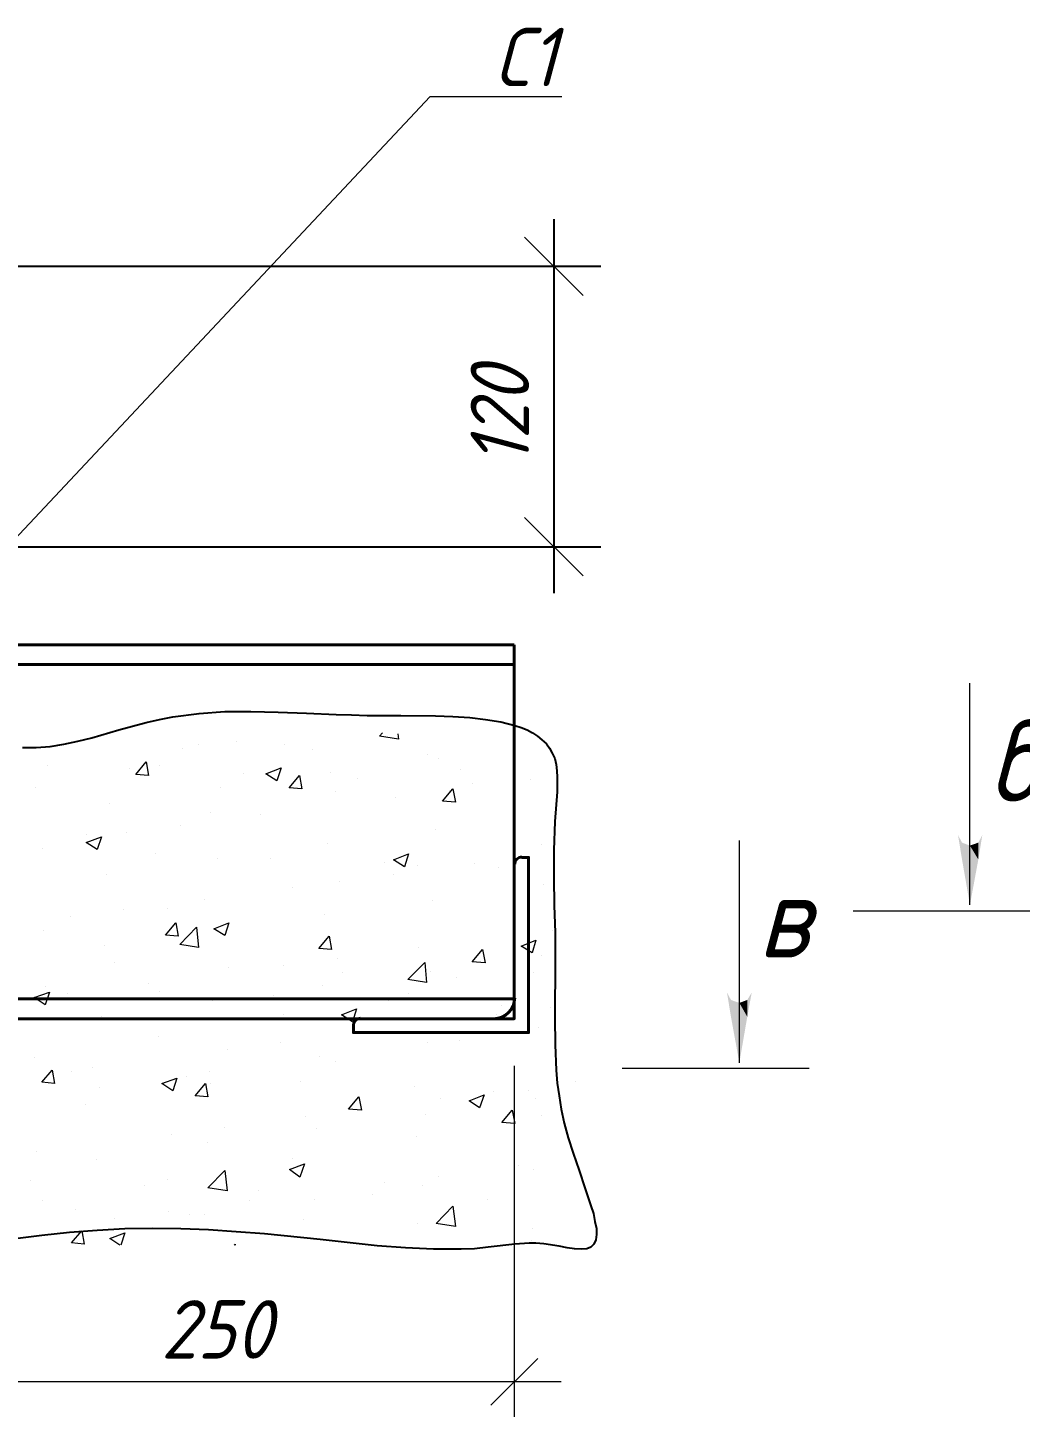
# Model space of a CAD drawing. Header units: millimetres. Extents: x 504091 to 2165846, y 135022 to 442887.
# Drawn here: x 900416 to 902539, y 270569 to 273519 of the extents above; entities that cross this region are included whole.
import ezdxf

# ---------------------------------------------------------------- set-up
doc = ezdxf.new("R2010")
doc.units = ezdxf.units.MM
for name, color, linetype in [('PDF _Геометрия', 7, 'Continuous'), ('PDF _Сплошная заливка', 7, 'Continuous'), ('PDF _Текст', 7, 'Continuous')]:
    doc.layers.add(name, color=color, linetype=linetype)
doc.styles.add('GOST 2.304_new', font='isocpeur.ttf', dxfattribs={"width": 0.9, "oblique": 15})

msp = doc.modelspace()

# ---------------------------------------------------------------- linework, layer by layer
at = {"layer": 'PDF _Геометрия', "lineweight": 9}
for points in [[(899812.8006, 271811.386), (901277.015, 273371.8746), (901326.739, 273371.8746), (901558.4319, 273371.8746)], [(901603.9241, 272946.5753), (901479.085, 273071.4144)], [(901479.085, 272471.552), (901603.9241, 272346.713)], [(902431.2475, 271643.1707), (902431.2475, 272117.136)], [(901938.2389, 271305.6819), (901938.2389, 271780.7052)], [(901456.8679, 271444.2745), (901456.8679, 271729.9232)], [(902181.5694, 271630.4752), (902581.4776, 271630.4752)], [(901127.8428, 271399.8402), (901412.4336, 271399.8402)], [(901687.5028, 271294.0444), (902087.4111, 271294.0444)], [(901407.1438, 270573.5748), (901507.6499, 270673.0228)]]:
    msp.add_lwpolyline(points, dxfattribs=at)
at = {"layer": 'PDF _Геометрия', "lineweight": 25}
for points in [[(901541.5046, 273109.5009), (901541.5046, 272309.6844)], [(899778.946, 273008.9949), (901642.0106, 273008.9949)], [(899776.83, 272409.1325), (901642.0106, 272409.1325)], [(900405.2573, 271979.6014), (900434.8801, 271979.6014), (900464.503, 271981.7173), (900494.1258, 271987.0071), (900523.7486, 271993.3549), (900553.3715, 272000.7606), (900611.5592, 272017.6879), (900669.7469, 272033.5573), (900698.3118, 272039.905), (900726.8766, 272045.1948), (900782.9484, 272052.6005), (900837.9623, 272056.8324), (900894.034, 272056.8324), (900952.2218, 272055.7744), (901012.5254, 272053.6585), (901076.0029, 272050.4846), (901108.7996, 272049.4267), (901142.6543, 272048.3687), (901177.5669, 272048.3687), (901214.5954, 272048.3687), (901288.6525, 272047.3107), (901325.6811, 272046.2528), (901361.6516, 272044.1369), (901395.5063, 272039.905), (901428.303, 272034.6152), (901457.9258, 272027.2095), (901471.6793, 272022.9777), (901484.3748, 272017.6879), (901496.0123, 272011.3402), (901506.5919, 272003.9344), (901516.1136, 271996.5287), (901525.6352, 271988.0651), (901531.9829, 271978.5434), (901538.3307, 271967.9639), (901543.6205, 271956.3263), (901546.7943, 271943.6308), (901547.8523, 271929.8774), (901548.9103, 271916.1239), (901548.9103, 271885.4431), (901543.6205, 271821.9656), (901541.5046, 271760.604), (901541.5046, 271701.3584), (901542.5625, 271642.1127), (901544.6784, 271583.925), (901544.6784, 271523.6214), (901543.6205, 271401.9561), (901544.6784, 271343.7684), (901546.7943, 271289.8126), (901548.9103, 271262.3056), (901553.1421, 271234.7987), (901557.3739, 271206.2339), (901563.7217, 271176.611), (901572.1853, 271144.8723), (901582.7649, 271112.0756), (901595.4604, 271075.047), (901608.1559, 271038.0185), (901620.8514, 270999.932), (901626.1412, 270983.0046), (901629.3151, 270966.0773), (901632.489, 270951.2659), (901632.489, 270938.5704), (901631.431, 270926.9329), (901627.1992, 270917.4112), (901620.8514, 270911.0635), (901612.3878, 270907.8896), (901599.6923, 270906.8316), (901585.9388, 270907.8896), (901570.0694, 270910.0055), (901553.1421, 270913.1794), (901520.3454, 270918.4692), (901503.4181, 270919.5271), (901488.6066, 270919.5271), (901457.9258, 270917.4112), (901400.7961, 270911.0635), (901372.2312, 270907.8896), (901343.6663, 270906.8316), (901284.4207, 270906.8316), (901224.1171, 270910.0055), (901163.8134, 270914.2374), (901042.1482, 270927.9908), (900922.5989, 270939.6284), (900862.2953, 270943.8602), (900803.0496, 270948.092), (900743.804, 270950.2079), (900683.5003, 270951.2659), (900624.2547, 270950.2079), (900565.009, 270947.0341), (900505.7633, 270942.8022), (900446.5177, 270936.4545), (900326.9684, 270921.6431)]]:
    msp.add_lwpolyline(points, dxfattribs=at)
at = {"layer": 'PDF _Геометрия', "lineweight": 40}
msp.add_lwpolyline([(901456.8679, 272199.6567), (898875.4495, 272199.6567), (898875.4495, 271399.8402), (901456.8679, 271399.8402)], close=True, dxfattribs=at)
for points in [[(901456.8679, 272157.3384), (898875.4495, 272157.3384)], [(901472.7373, 271744.7347), (901487.5487, 271744.7347), (901487.5487, 271370.2174), (901113.0314, 271370.2174), (901113.0314, 271385.0288)], [(901456.8679, 271442.1586), (898875.4495, 271442.1586)], [(901340.4925, 271353.2901), (901340.4925, 271353.2901)]]:
    msp.add_lwpolyline(points, dxfattribs=at)
at = {"layer": 'PDF _Геометрия', "lineweight": 13}
for points in [[(900596.7478, 272012.3981), (900596.7478, 272012.3981)], [(901208.2477, 272009.2242), (901209.3056, 271997.5867), (901169.1032, 272003.9344), (901175.451, 272011.3402)], [(900538.56, 271995.4708), (900538.56, 271995.4708)], [(900781.8905, 271985.9492), (900781.8905, 271985.9492)], [(900862.2953, 271993.3549), (900862.2953, 271993.3549)], [(900965.9752, 271987.0071), (900965.9752, 271987.0071)], [(900748.0358, 271978.5434), (900748.0358, 271978.5434)], [(901026.2788, 271975.3696), (901026.2788, 271975.3696)], [(901270.6672, 271964.79), (901270.6672, 271964.79)], [(901293.9423, 271956.3263), (901293.9423, 271956.3263)], [(900459.2132, 271940.4569), (900459.2132, 271940.4569)], [(900634.8343, 271934.1092), (900634.8343, 271934.1092)], [(900699.3697, 271940.4569), (900699.3697, 271940.4569)], [(900878.1647, 271924.5876), (900878.1647, 271924.5876)], [(901063.3074, 271926.7035), (901063.3074, 271926.7035)], [(901341.5504, 271931.9933), (901341.5504, 271931.9933)], [(900432.7642, 271894.9647), (900432.7642, 271894.9647)], [(900828.4406, 271894.9647), (900828.4406, 271894.9647)], [(901122.5531, 271914.008), (901122.5531, 271914.008)], [(901366.9414, 271903.4284), (901366.9414, 271903.4284)], [(901491.7805, 271911.8921), (901491.7805, 271911.8921)], [(901074.9449, 271886.5011), (901074.9449, 271886.5011)], [(901204.0158, 271873.8056), (901204.0158, 271873.8056)], [(901318.2753, 271888.617), (901318.2753, 271888.617)], [(900591.458, 271860.0521), (900591.458, 271860.0521)], [(900808.3394, 271841.0089), (900808.3394, 271841.0089)], [(900915.1932, 271835.7191), (900915.1932, 271835.7191)], [(900742.746, 271813.5019), (900742.746, 271813.5019)], [(901288.6525, 271803.9803), (901288.6525, 271803.9803)], [(900541.7339, 271794.4587), (900541.7339, 271794.4587)], [(900628.4865, 271797.6326), (900628.4865, 271797.6326)], [(901056.9596, 271774.3575), (901056.9596, 271774.3575)], [(900447.5756, 271763.7779), (900447.5756, 271763.7779)], [(900690.906, 271753.1983), (900690.906, 271753.1983)], [(901516.1136, 271772.2416), (901516.1136, 271772.2416)], [(900823.1508, 271742.6187), (900823.1508, 271742.6187)], [(900935.2944, 271742.6187), (900935.2944, 271742.6187)], [(901179.6828, 271733.0971), (901179.6828, 271733.0971)], [(901249.5081, 271726.7494), (901249.5081, 271726.7494)], [(901371.1733, 271730.9812), (901371.1733, 271730.9812)], [(901423.0132, 271722.5175), (901423.0132, 271722.5175)], [(900585.1102, 271708.7641), (900585.1102, 271708.7641)], [(901083.4086, 271693.9527), (901083.4086, 271693.9527)], [(901198.7261, 271708.7641), (901198.7261, 271708.7641)], [(901520.3454, 271686.5469), (901520.3454, 271686.5469)], [(900795.6439, 271655.8662), (900795.6439, 271655.8662)], [(900982.9026, 271680.1992), (900982.9026, 271680.1992)], [(900622.1388, 271632.5911), (900622.1388, 271632.5911)], [(900716.297, 271634.707), (900716.297, 271634.707)], [(901282.3048, 271651.6343), (901282.3048, 271651.6343)], [(900507.8793, 271617.7797), (900507.8793, 271617.7797)], [(901051.6698, 271623.0694), (901051.6698, 271623.0694)], [(900449.6915, 271589.2148), (900449.6915, 271589.2148)], [(900816.8031, 271590.2727), (900816.8031, 271590.2727)], [(901539.3886, 271589.2148), (901539.3886, 271589.2148)], [(900579.8204, 271556.4181), (900579.8204, 271556.4181)], [(901251.624, 271551.1283), (901251.624, 271551.1283)], [(900602.0375, 271519.3895), (900602.0375, 271519.3895)], [(900846.4259, 271509.8679), (900846.4259, 271509.8679)], [(900963.8593, 271513.0418), (900963.8593, 271513.0418)], [(901078.1188, 271527.8532), (901078.1188, 271527.8532)], [(901515.0556, 271534.2009), (901515.0556, 271534.2009)], [(901089.7563, 271499.2883), (901089.7563, 271499.2883)], [(901277.015, 271500.3463), (901277.015, 271500.3463)], [(901334.1447, 271488.7087), (901334.1447, 271488.7087)], [(901497.0703, 271499.2883), (901497.0703, 271499.2883)], [(900454.9813, 271468.6075), (900454.9813, 271468.6075)], [(900501.5315, 271452.7382), (900501.5315, 271452.7382)], [(900675.0367, 271474.9553), (900675.0367, 271474.9553)], [(900698.3118, 271458.0279), (900698.3118, 271458.0279)], [(900942.7001, 271448.5063), (900942.7001, 271448.5063)], [(901046.3801, 271470.7234), (901046.3801, 271470.7234)], [(901230.4648, 271453.7961), (901230.4648, 271453.7961)], [(900811.5133, 271437.9267), (900811.5133, 271437.9267)], [(901187.0885, 271437.9267), (901187.0885, 271437.9267)], [(901430.4189, 271427.3471), (901430.4189, 271427.3471)], [(901534.0988, 271424.1733), (901534.0988, 271424.1733)], [(900574.5306, 271404.0721), (900574.5306, 271404.0721)], [(900963.8593, 271408.3039), (900963.8593, 271408.3039)], [(901419.8393, 271409.3619), (901419.8393, 271409.3619)], [(900697.2538, 271361.7537), (900697.2538, 271361.7537)], [(901131.0167, 271371.2754), (901131.0167, 271371.2754)], [(901508.7078, 271381.8549), (901508.7078, 271381.8549)], [(900843.252, 271333.1889), (900843.252, 271333.1889)], [(900957.5115, 271348.0003), (900957.5115, 271348.0003)], [(901271.7252, 271348.0003), (901271.7252, 271348.0003)], [(900431.7063, 271316.2615), (900431.7063, 271316.2615)], [(901041.0903, 271318.3774), (901041.0903, 271318.3774)], [(901073.887, 271307.7979), (901073.887, 271307.7979)], [(900511.0531, 271287.6966), (900511.0531, 271287.6966)], [(900554.4294, 271295.1024), (900554.4294, 271295.1024)], [(900755.4415, 271277.1171), (900755.4415, 271277.1171)], [(900806.2235, 271286.6387), (900806.2235, 271286.6387)], [(900569.2408, 271251.7261), (900569.2408, 271251.7261)], [(900807.2815, 271261.2477), (900807.2815, 271261.2477)], [(900999.8299, 271266.5375), (900999.8299, 271266.5375)], [(901243.1603, 271255.9579), (901243.1603, 271255.9579)], [(901413.4916, 271243.2624), (901413.4916, 271243.2624)], [(901487.5487, 271246.4363), (901487.5487, 271246.4363)], [(901586.9968, 271266.5375), (901586.9968, 271266.5375)], [(900540.676, 271215.7555), (900540.676, 271215.7555)], [(901299.2321, 271228.451), (901299.2321, 271228.451)], [(901503.4181, 271229.5089), (901503.4181, 271229.5089)], [(901010.4095, 271190.3645), (901010.4095, 271190.3645)], [(901266.4354, 271195.6543), (901266.4354, 271195.6543)], [(901515.0556, 271193.5384), (901515.0556, 271193.5384)], [(900837.9623, 271168.1474), (900837.9623, 271168.1474)], [(901034.7425, 271166.0314), (901034.7425, 271166.0314)], [(900723.7028, 271152.278), (900723.7028, 271152.278)], [(900800.9337, 271134.2927), (900800.9337, 271134.2927)], [(901248.4501, 271148.0461), (901248.4501, 271148.0461)], [(900434.8801, 271115.2494), (900434.8801, 271115.2494)], [(900562.8931, 271099.3801), (900562.8931, 271099.3801)], [(900981.8446, 271101.496), (900981.8446, 271101.496)], [(901466.3895, 271086.6846), (901466.3895, 271086.6846)], [(901498.1283, 271077.1629), (901498.1283, 271077.1629)], [(900422.1846, 271053.8879), (900422.1846, 271053.8879)], [(900666.573, 271043.3083), (900666.573, 271043.3083)], [(900715.2391, 271056.0038), (900715.2391, 271056.0038)], [(901178.6248, 271048.5981), (901178.6248, 271048.5981)], [(901260.0876, 271043.3083), (901260.0876, 271043.3083)], [(901293.9423, 271063.4095), (901293.9423, 271063.4095)], [(900448.6336, 271010.5116), (900448.6336, 271010.5116)], [(900890.8602, 271010.5116), (900890.8602, 271010.5116)], [(900909.9034, 271032.7287), (900909.9034, 271032.7287)], [(901029.4527, 271013.6854), (901029.4527, 271013.6854)], [(901154.2918, 271023.2071), (901154.2918, 271023.2071)], [(901398.6802, 271012.6275), (901398.6802, 271012.6275)], [(900518.4588, 270992.5263), (900518.4588, 270992.5263)], [(900717.355, 270987.2365), (900717.355, 270987.2365)], [(900762.8472, 270981.9467), (900762.8472, 270981.9467)], [(900794.586, 270981.9467), (900794.586, 270981.9467)], [(900557.6033, 270948.092), (900557.6033, 270948.092)], [(900603.0955, 270972.4251), (900603.0955, 270972.4251)], [(901006.1776, 270971.3671), (901006.1776, 270971.3671)], [(901250.566, 270961.8455), (901250.566, 270961.8455)], [(901494.9544, 270951.2659), (901494.9544, 270951.2659)], [(900613.6751, 270915.2953), (900592.5159, 270930.1067), (900624.2547, 270941.7443), (900615.791, 270915.2953)], [(900858.0635, 270915.2953), (900860.1794, 270917.4112), (900860.1794, 270915.2953)], [(901492.8385, 270925.8749), (901492.8385, 270925.8749)], [(901496.0123, 270920.5851), (901496.0123, 270920.5851)]]:
    msp.add_lwpolyline(points, dxfattribs=at)
for points in [[(900669.7469, 271948.9206), (900675.0367, 271920.3557), (900647.5298, 271922.4717)], [(900958.5695, 271936.2251), (900949.0479, 271908.7182), (900925.7728, 271923.5296)], [(900997.714, 271920.3557), (901003.0038, 271891.7909), (900975.4968, 271893.9068)], [(901325.6811, 271891.7909), (901330.9708, 271863.226), (901303.4639, 271865.3419)], [(900574.5306, 271789.1689), (900565.009, 271761.662), (900541.7339, 271776.4734)], [(901230.4648, 271752.1404), (901222.0011, 271724.6334), (901198.7261, 271739.4449)], [(900733.2244, 271605.0842), (900738.5142, 271576.5193), (900711.0073, 271578.6352)], [(900781.8905, 271552.1862), (900741.688, 271558.534), (900777.6586, 271595.5625)], [(900846.4259, 271605.0842), (900837.9623, 271577.5772), (900814.6872, 271592.3887)], [(901061.1915, 271576.5193), (901066.4813, 271547.9544), (901038.9743, 271550.0703)], [(901503.4181, 271568.0556), (901494.9544, 271540.5487), (901471.6793, 271555.3601)], [(901389.1586, 271547.9544), (901394.4483, 271519.3895), (901366.9414, 271521.5054)], [(901269.6093, 271477.0712), (901229.4068, 271483.4189), (901265.3774, 271520.4475)], [(900463.445, 271456.97), (900453.9234, 271429.4631), (900430.6483, 271445.3324)], [(901119.3792, 271420.9994), (901110.9155, 271393.4925), (901087.6404, 271408.3039)], [(900468.7348, 271289.8126), (900474.0246, 271261.2477), (900446.5177, 271264.4216)], [(900735.3403, 271272.8852), (900726.8766, 271245.3783), (900703.6015, 271261.2477)], [(900796.7019, 271261.2477), (900801.9917, 271232.6828), (900774.4848, 271234.7987)], [(901124.669, 271232.6828), (901129.9588, 271204.1179), (901102.4518, 271206.2339)], [(901392.3324, 271236.9146), (901382.8108, 271209.4077), (901360.5937, 271224.2191)], [(901452.6361, 271204.1179), (901457.9258, 271175.5531), (901430.4189, 271177.669)], [(900843.252, 271031.6707), (900801.9917, 271038.0185), (900837.9623, 271075.047)], [(901008.2936, 271089.8584), (900998.7719, 271061.2936), (900976.5548, 271077.1629)], [(901330.9708, 270955.4977), (901289.7105, 270961.8455), (901325.6811, 270998.874)], [(900532.2123, 270945.9761), (900537.5021, 270917.4112), (900509.9952, 270920.5851)]]:
    msp.add_lwpolyline(points, close=True, dxfattribs=at)
at = {"layer": 'PDF _Геометрия', "lineweight": 15}
for points in [[(901456.8679, 271299.3342), (901456.8679, 270523.8507)], [(901557.3739, 270623.2988), (900107.971, 270623.2988)]]:
    msp.add_lwpolyline(points, dxfattribs=at)
at = {"layer": 'PDF _Геометрия', "lineweight": 40}
for centre, radius, start, end in [((901473.2664, 271730.452), 15.3406, 90.000652, 179.999348), ((901412.9625, 271444.8036), 44.9634, 270.0001758, 359.9998242), ((901128.372, 271385.5576), 15.3406, 90.000652, 179.999348)]:
    msp.add_arc(centre, radius, start, end, dxfattribs=at)
at = {"layer": 'PDF _Сплошная заливка', "lineweight": 20, "transparency": 33554559}
for points in [[(902405.8565, 271792.3428), (902414.3202, 271776.4734), (902414.3202, 271740.5028)], [(902414.3202, 271776.4734), (902414.3202, 271740.5028), (902431.2475, 271643.1707)], [(902414.3202, 271776.4734), (902431.2475, 271770.1257), (902431.2475, 271643.1707)], [(902431.2475, 271770.1257), (902449.2328, 271776.4734), (902449.2328, 271740.5028)], [(902449.2328, 271776.4734), (902449.2328, 271740.5028), (902457.6965, 271792.3428)], [(902431.2475, 271770.1257), (902431.2475, 271643.1707), (902449.2328, 271740.5028)], [(901911.79, 271455.912), (901920.2536, 271440.0426), (901920.2536, 271404.0721)], [(901955.1663, 271440.0426), (901955.1663, 271404.0721), (901964.6879, 271455.912)], [(901920.2536, 271440.0426), (901920.2536, 271404.0721), (901938.2389, 271305.6819)], [(901920.2536, 271440.0426), (901938.2389, 271433.6949), (901938.2389, 271305.6819)], [(901938.2389, 271433.6949), (901955.1663, 271440.0426), (901955.1663, 271404.0721)], [(901938.2389, 271433.6949), (901938.2389, 271305.6819), (901955.1663, 271404.0721)]]:
    msp.add_solid(points, dxfattribs=at)

# ---------------------------------------------------------------- texts
at = {"layer": 'PDF _Текст', "lineweight": 20, "attachment_point": 7, "style": 'GOST 2.304_new'}
for s, insert, char_height in [('С1', (901414.5496, 273394.0765), 124.98688), ('б', (902471.4499, 271864.5935), 174.9821), ('в', (901977.3834, 271531.0271), 174.9821), ('250', (900701.4856, 270673.0228), 124.9872)]:
    msp.add_mtext(s, dxfattribs=dict(at, insert=insert, char_height=char_height))
at = {"layer": 'PDF _Текст', "lineweight": 20, "insert": (901488.6219, 272582.6377), "char_height": 124.98688, "attachment_point": 7, "rotation": 90, "style": 'GOST 2.304_new'}
msp.add_mtext('120', dxfattribs=at)

doc.saveas('drawing.dxf')
